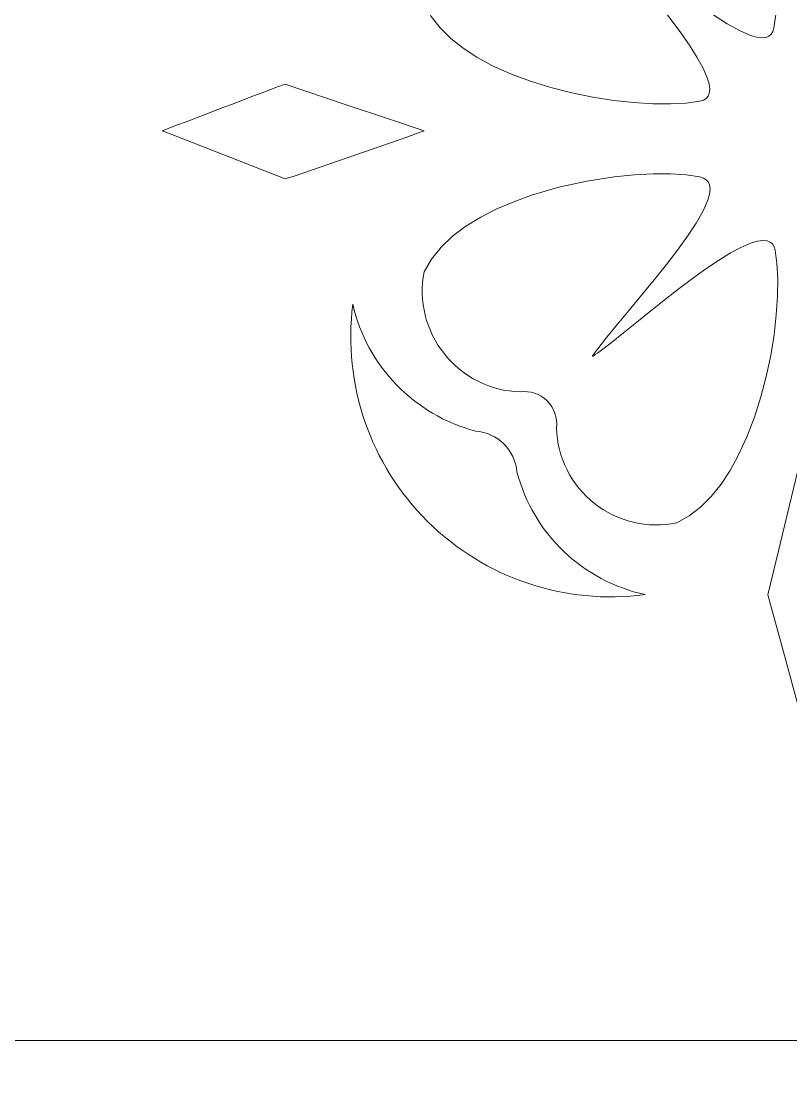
# Model space of a CAD drawing. Header units: centimetres. Extents: x -89 to 95, y -62 to 62.
# Drawn here: x 62.022 to 64.555, y -15.865 to -12.367 of the extents above; entities that cross this region are included whole.
import ezdxf

# ---------------------------------------------------------------- set-up
doc = ezdxf.new("R2010")
doc.units = ezdxf.units.CM
doc.header["$MEASUREMENT"] = 0
doc.layers.add('layer 1', color=7, linetype='Continuous')

msp = doc.modelspace()

# ---------------------------------------------------------------- linework, layer by layer
at = {"layer": 'layer 1', "color": 177, "lineweight": 9}
msp.add_open_spline([(5.39311, -61.96294), (5.39311, -61.96294), (95.39311, -61.96294), (95.39311, -61.96294), (95.39311, -61.96294), (95.39311, -61.96294), (95.39311, -1.96294), (95.39311, -1.96294), (95.39311, -1.96294), (95.39311, -1.96294), (5.39311, -1.96294), (5.39311, -1.96294), (5.39311, -1.96294), (5.39311, -1.96294), (5.39311, -61.96294), (5.39311, -61.96294), (5.39311, -61.96294), (5.39311, -61.96294), (5.39311, -61.96294), (5.39311, -61.96294)], degree=3, knots=[0, 0, 0, 0, 0.1666667, 0.1666667, 0.1666667, 0.1666667, 0.3333333, 0.3333333, 0.3333333, 0.3333333, 0.5, 0.5, 0.5, 0.5, 0.6666667, 0.6666667, 0.6666667, 0.6666667, 1, 1, 1, 1], dxfattribs=at)
at = {"layer": 'layer 1', "color": 250, "lineweight": 9}
msp.add_open_spline([(68.61308, -3.92236), (68.61292, -3.65698), (68.50733, -3.40253), (68.31956, -3.21499), (68.31956, -3.21499), (68.13179, -3.02746), (67.87847, -2.92219), (67.61308, -2.92236), (67.61308, -2.92236), (67.61308, -2.92236), (37.61308, -2.92236), (37.61308, -2.92236), (37.61308, -2.92236), (37.3477, -2.92253), (37.09325, -3.02811), (36.90571, -3.21589), (36.90571, -3.21589), (36.71818, -3.40366), (36.61292, -3.65698), (36.61308, -3.92236), (36.61308, -3.92236), (36.61308, -3.92236), (36.61308, -14.72236), (36.61308, -14.72236), (36.61308, -14.72236), (36.61325, -14.98774), (36.71884, -15.24219), (36.90661, -15.42973), (36.90661, -15.42973), (37.09438, -15.61726), (37.3477, -15.72253), (37.61308, -15.72236), (37.61308, -15.72236), (37.61308, -15.72236), (67.61308, -15.72236), (67.61308, -15.72236), (67.61308, -15.72236), (67.87847, -15.72219), (68.13292, -15.61661), (68.32045, -15.42883), (68.32045, -15.42883), (68.50799, -15.24106), (68.61325, -14.98774), (68.61308, -14.72236), (68.61308, -14.72236), (68.61308, -14.72236), (68.61308, -3.92236), (68.61308, -3.92236), (68.61308, -3.92236), (68.61308, -3.92236), (68.61308, -3.92236), (68.61308, -3.92236)], degree=3, knots=[0, 0, 0, 0, 0.0714286, 0.0714286, 0.0714286, 0.0714286, 0.1428571, 0.1428571, 0.1428571, 0.1428571, 0.2142857, 0.2142857, 0.2142857, 0.2142857, 0.2857143, 0.2857143, 0.2857143, 0.2857143, 0.3571429, 0.3571429, 0.3571429, 0.3571429, 0.4285714, 0.4285714, 0.4285714, 0.4285714, 0.5, 0.5, 0.5, 0.5, 0.5714286, 0.5714286, 0.5714286, 0.5714286, 0.6428571, 0.6428571, 0.6428571, 0.6428571, 0.7142857, 0.7142857, 0.7142857, 0.7142857, 0.7857143, 0.7857143, 0.7857143, 0.7857143, 0.8571429, 0.8571429, 0.8571429, 0.8571429, 1, 1, 1, 1], dxfattribs=at)
at = {"layer": 'layer 1', "color": 1, "lineweight": 9}
for points, knots in [([(64.49989, -12.38924), (64.49989, -12.38924), (64.49627, -12.40082), (64.49627, -12.40082), (64.49627, -12.40082), (64.49627, -12.40082), (64.4907, -12.4097), (64.4907, -12.4097), (64.4907, -12.4097), (64.4907, -12.4097), (64.4833, -12.41601), (64.4833, -12.41601), (64.4833, -12.41601), (64.4833, -12.41601), (64.47417, -12.41988), (64.47417, -12.41988), (64.47417, -12.41988), (64.47417, -12.41988), (64.45946, -12.42145), (64.45946, -12.42145), (64.45946, -12.42145), (64.45946, -12.42145), (64.44209, -12.41921), (64.44209, -12.41921), (64.44209, -12.41921), (64.44209, -12.41921), (64.42229, -12.41345), (64.42229, -12.41345), (64.42229, -12.41345), (64.42229, -12.41345), (64.38654, -12.39788), (64.38654, -12.39788), (64.38654, -12.39788), (64.38654, -12.39788), (64.34627, -12.37544), (64.34627, -12.37544), (64.34627, -12.37544), (64.34627, -12.37544), (64.3024, -12.34735), (64.3024, -12.34735), (64.3024, -12.34735), (64.3024, -12.34735), (64.25591, -12.3148), (64.25591, -12.3148), (64.25591, -12.3148), (64.25591, -12.3148), (64.20773, -12.279), (64.20773, -12.279), (64.20773, -12.279), (64.20773, -12.279), (64.15587, -12.2388), (64.15587, -12.2388), (64.15587, -12.2388), (64.15587, -12.2388), (64.10432, -12.19771), (64.10432, -12.19771), (64.10432, -12.19771), (64.10432, -12.19771), (64.05422, -12.15718), (64.05422, -12.15718), (64.05422, -12.15718), (64.05422, -12.15718), (64.00671, -12.11862), (64.00671, -12.11862), (64.00671, -12.11862), (64.00671, -12.11862), (63.96293, -12.08348), (63.96293, -12.08348), (63.96293, -12.08348), (63.96293, -12.08348), (63.92401, -12.05318), (63.92401, -12.05318), (63.92401, -12.05318), (63.92401, -12.05318), (63.91383, -12.04573), (63.91383, -12.04573), (63.91383, -12.04573), (63.91383, -12.04573), (63.90702, -12.04106), (63.90702, -12.04106), (63.90702, -12.04106), (63.90702, -12.04106), (63.90419, -12.03942), (63.90419, -12.03942), (63.90419, -12.03942), (63.90419, -12.03942), (63.90314, -12.03897), (63.90314, -12.03897), (63.90314, -12.03897), (63.90314, -12.03897), (63.9028, -12.03888), (63.9028, -12.03888), (63.9028, -12.03888), (63.9028, -12.03888), (63.90252, -12.03885), (63.90252, -12.03885), (63.90252, -12.03885), (63.90252, -12.03885), (63.90231, -12.03887), (63.90231, -12.03887), (63.90231, -12.03887), (63.90231, -12.03887), (63.90217, -12.03894), (63.90217, -12.03894), (63.90217, -12.03894), (63.90217, -12.03894), (63.90208, -12.03906), (63.90208, -12.03906), (63.90208, -12.03906), (63.90208, -12.03906), (63.90203, -12.03922), (63.90203, -12.03922), (63.90203, -12.03922), (63.90203, -12.03922), (63.90203, -12.03943), (63.90203, -12.03943), (63.90203, -12.03943), (63.90203, -12.03943), (63.90215, -12.03997), (63.90215, -12.03997), (63.90215, -12.03997), (63.90215, -12.03997), (63.90244, -12.04069), (63.90244, -12.04069), (63.90244, -12.04069), (63.90244, -12.04069), (63.90644, -12.04712), (63.90644, -12.04712), (63.90644, -12.04712), (63.90644, -12.04712), (63.91601, -12.06108), (63.91601, -12.06108), (63.91601, -12.06108), (63.91601, -12.06108), (63.94477, -12.09654), (63.94477, -12.09654), (63.94477, -12.09654), (63.94477, -12.09654), (63.97795, -12.13651), (63.97795, -12.13651), (63.97795, -12.13651), (63.97795, -12.13651), (64.01434, -12.18003), (64.01434, -12.18003), (64.01434, -12.18003), (64.01434, -12.18003), (64.05274, -12.22615), (64.05274, -12.22615), (64.05274, -12.22615), (64.05274, -12.22615), (64.09193, -12.2739), (64.09193, -12.2739), (64.09193, -12.2739), (64.09193, -12.2739), (64.12721, -12.31791), (64.12721, -12.31791), (64.12721, -12.31791), (64.12721, -12.31791), (64.16123, -12.36175), (64.16123, -12.36175), (64.16123, -12.36175), (64.16123, -12.36175), (64.19308, -12.4047), (64.19308, -12.4047), (64.19308, -12.4047), (64.19308, -12.4047), (64.22183, -12.44603), (64.22183, -12.44603), (64.22183, -12.44603), (64.22183, -12.44603), (64.24658, -12.48503), (64.24658, -12.48503), (64.24658, -12.48503), (64.24658, -12.48503), (64.26642, -12.52096), (64.26642, -12.52096), (64.26642, -12.52096), (64.26642, -12.52096), (64.28043, -12.55311), (64.28043, -12.55311), (64.28043, -12.55311), (64.28043, -12.55311), (64.28626, -12.57284), (64.28626, -12.57284), (64.28626, -12.57284), (64.28626, -12.57284), (64.28852, -12.59014), (64.28852, -12.59014), (64.28852, -12.59014), (64.28852, -12.59014), (64.28693, -12.60479), (64.28693, -12.60479), (64.28693, -12.60479), (64.28693, -12.60479), (64.28302, -12.61389), (64.28302, -12.61389), (64.28302, -12.61389), (64.28302, -12.61389), (64.27663, -12.62126), (64.27663, -12.62126), (64.27663, -12.62126), (64.27663, -12.62126), (64.26765, -12.62679), (64.26765, -12.62679), (64.26765, -12.62679), (64.26765, -12.62679), (64.25593, -12.63039), (64.25593, -12.63039), (64.25593, -12.63039), (64.25593, -12.63039), (64.21124, -12.63629), (64.21124, -12.63629), (64.21124, -12.63629), (64.21124, -12.63629), (64.15939, -12.63903), (64.15939, -12.63903), (64.15939, -12.63903), (64.15939, -12.63903), (64.10157, -12.63853), (64.10157, -12.63853), (64.10157, -12.63853), (64.10157, -12.63853), (64.03896, -12.63473), (64.03896, -12.63473), (64.03896, -12.63473), (64.03896, -12.63473), (63.97275, -12.62755), (63.97275, -12.62755), (63.97275, -12.62755), (63.97275, -12.62755), (63.90413, -12.61693), (63.90413, -12.61693), (63.90413, -12.61693), (63.90413, -12.61693), (63.83428, -12.60278), (63.83428, -12.60278), (63.83428, -12.60278), (63.83428, -12.60278), (63.76578, -12.58544), (63.76578, -12.58544), (63.76578, -12.58544), (63.76578, -12.58544), (63.69835, -12.56459), (63.69835, -12.56459), (63.69835, -12.56459), (63.69835, -12.56459), (63.63312, -12.54015), (63.63312, -12.54015), (63.63312, -12.54015), (63.63312, -12.54015), (63.57119, -12.51207), (63.57119, -12.51207), (63.57119, -12.51207), (63.57119, -12.51207), (63.52207, -12.48534), (63.52207, -12.48534), (63.52207, -12.48534), (63.52207, -12.48534), (63.47682, -12.45589), (63.47682, -12.45589), (63.47682, -12.45589), (63.47682, -12.45589), (63.43612, -12.42369), (63.43612, -12.42369), (63.43612, -12.42369), (63.43612, -12.42369), (63.40065, -12.38869), (63.40065, -12.38869), (63.40065, -12.38869), (63.40065, -12.38869), (63.37109, -12.35086), (63.37109, -12.35086), (63.37109, -12.35086), (63.37109, -12.35086), (63.34812, -12.31015), (63.34812, -12.31015), (63.34812, -12.31015), (63.33029, -12.21572), (63.35452, -12.11813), (63.41441, -12.04297), (63.41441, -12.04297), (63.47429, -11.96781), (63.56403, -11.92245), (63.66006, -11.91874), (63.66006, -11.91874), (63.69296, -11.92389), (63.72632, -11.91314), (63.74999, -11.88973), (63.74999, -11.88973), (63.77366, -11.86632), (63.78481, -11.83309), (63.78002, -11.80014), (63.78002, -11.80014), (63.78431, -11.70266), (63.83113, -11.61188), (63.90802, -11.55182), (63.90802, -11.55182), (63.98492, -11.49175), (64.08434, -11.46837), (64.17996, -11.48781), (64.17996, -11.48781), (64.17996, -11.48781), (64.22262, -11.5113), (64.22262, -11.5113), (64.22262, -11.5113), (64.22262, -11.5113), (64.26218, -11.54211), (64.26218, -11.54211), (64.26218, -11.54211), (64.26218, -11.54211), (64.29869, -11.57943), (64.29869, -11.57943), (64.29869, -11.57943), (64.29869, -11.57943), (64.33218, -11.62249), (64.33218, -11.62249), (64.33218, -11.62249), (64.33218, -11.62249), (64.36267, -11.67049), (64.36267, -11.67049), (64.36267, -11.67049), (64.36267, -11.67049), (64.39019, -11.72262), (64.39019, -11.72262), (64.39019, -11.72262), (64.39019, -11.72262), (64.41479, -11.77811), (64.41479, -11.77811), (64.41479, -11.77811), (64.41479, -11.77811), (64.43649, -11.83615), (64.43649, -11.83615), (64.43649, -11.83615), (64.43649, -11.83615), (64.46358, -11.92587), (64.46358, -11.92587), (64.46358, -11.92587), (64.46358, -11.92587), (64.48438, -12.01687), (64.48438, -12.01687), (64.48438, -12.01687), (64.48438, -12.01687), (64.499, -12.10652), (64.499, -12.10652), (64.499, -12.10652), (64.499, -12.10652), (64.50607, -12.17243), (64.50607, -12.17243), (64.50607, -12.17243), (64.50607, -12.17243), (64.50965, -12.23483), (64.50965, -12.23483), (64.50965, -12.23483), (64.50965, -12.23483), (64.50978, -12.29255), (64.50978, -12.29255), (64.50978, -12.29255), (64.50978, -12.29255), (64.50651, -12.34441), (64.50651, -12.34441), (64.50651, -12.34441), (64.50651, -12.34441), (64.49989, -12.38924), (64.49989, -12.38924), (64.49989, -12.38924), (64.49989, -12.38924), (64.49989, -12.38924), (64.49989, -12.38924)], [0, 0, 0, 0, 0.0107527, 0.0107527, 0.0107527, 0.0107527, 0.0215054, 0.0215054, 0.0215054, 0.0215054, 0.0322581, 0.0322581, 0.0322581, 0.0322581, 0.0430108, 0.0430108, 0.0430108, 0.0430108, 0.0537634, 0.0537634, 0.0537634, 0.0537634, 0.0645161, 0.0645161, 0.0645161, 0.0645161, 0.0752688, 0.0752688, 0.0752688, 0.0752688, 0.0860215, 0.0860215, 0.0860215, 0.0860215, 0.0967742, 0.0967742, 0.0967742, 0.0967742, 0.1075269, 0.1075269, 0.1075269, 0.1075269, 0.1182796, 0.1182796, 0.1182796, 0.1182796, 0.1290323, 0.1290323, 0.1290323, 0.1290323, 0.1397849, 0.1397849, 0.1397849, 0.1397849, 0.1505376, 0.1505376, 0.1505376, 0.1505376, 0.1612903, 0.1612903, 0.1612903, 0.1612903, 0.172043, 0.172043, 0.172043, 0.172043, 0.1827957, 0.1827957, 0.1827957, 0.1827957, 0.1935484, 0.1935484, 0.1935484, 0.1935484, 0.2043011, 0.2043011, 0.2043011, 0.2043011, 0.2150538, 0.2150538, 0.2150538, 0.2150538, 0.2258065, 0.2258065, 0.2258065, 0.2258065, 0.2365591, 0.2365591, 0.2365591, 0.2365591, 0.2473118, 0.2473118, 0.2473118, 0.2473118, 0.2580645, 0.2580645, 0.2580645, 0.2580645, 0.2688172, 0.2688172, 0.2688172, 0.2688172, 0.2795699, 0.2795699, 0.2795699, 0.2795699, 0.2903226, 0.2903226, 0.2903226, 0.2903226, 0.3010753, 0.3010753, 0.3010753, 0.3010753, 0.311828, 0.311828, 0.311828, 0.311828, 0.3225806, 0.3225806, 0.3225806, 0.3225806, 0.3333333, 0.3333333, 0.3333333, 0.3333333, 0.344086, 0.344086, 0.344086, 0.344086, 0.3548387, 0.3548387, 0.3548387, 0.3548387, 0.3655914, 0.3655914, 0.3655914, 0.3655914, 0.3763441, 0.3763441, 0.3763441, 0.3763441, 0.3870968, 0.3870968, 0.3870968, 0.3870968, 0.3978495, 0.3978495, 0.3978495, 0.3978495, 0.4086022, 0.4086022, 0.4086022, 0.4086022, 0.4193548, 0.4193548, 0.4193548, 0.4193548, 0.4301075, 0.4301075, 0.4301075, 0.4301075, 0.4408602, 0.4408602, 0.4408602, 0.4408602, 0.4516129, 0.4516129, 0.4516129, 0.4516129, 0.4623656, 0.4623656, 0.4623656, 0.4623656, 0.4731183, 0.4731183, 0.4731183, 0.4731183, 0.483871, 0.483871, 0.483871, 0.483871, 0.4946237, 0.4946237, 0.4946237, 0.4946237, 0.5053763, 0.5053763, 0.5053763, 0.5053763, 0.516129, 0.516129, 0.516129, 0.516129, 0.5268817, 0.5268817, 0.5268817, 0.5268817, 0.5376344, 0.5376344, 0.5376344, 0.5376344, 0.5483871, 0.5483871, 0.5483871, 0.5483871, 0.5591398, 0.5591398, 0.5591398, 0.5591398, 0.5698925, 0.5698925, 0.5698925, 0.5698925, 0.5806452, 0.5806452, 0.5806452, 0.5806452, 0.5913978, 0.5913978, 0.5913978, 0.5913978, 0.6021505, 0.6021505, 0.6021505, 0.6021505, 0.6129032, 0.6129032, 0.6129032, 0.6129032, 0.6236559, 0.6236559, 0.6236559, 0.6236559, 0.6344086, 0.6344086, 0.6344086, 0.6344086, 0.6451613, 0.6451613, 0.6451613, 0.6451613, 0.655914, 0.655914, 0.655914, 0.655914, 0.6666667, 0.6666667, 0.6666667, 0.6666667, 0.6774194, 0.6774194, 0.6774194, 0.6774194, 0.688172, 0.688172, 0.688172, 0.688172, 0.6989247, 0.6989247, 0.6989247, 0.6989247, 0.7096774, 0.7096774, 0.7096774, 0.7096774, 0.7204301, 0.7204301, 0.7204301, 0.7204301, 0.7311828, 0.7311828, 0.7311828, 0.7311828, 0.7419355, 0.7419355, 0.7419355, 0.7419355, 0.7526882, 0.7526882, 0.7526882, 0.7526882, 0.7634409, 0.7634409, 0.7634409, 0.7634409, 0.7741935, 0.7741935, 0.7741935, 0.7741935, 0.7849462, 0.7849462, 0.7849462, 0.7849462, 0.7956989, 0.7956989, 0.7956989, 0.7956989, 0.8064516, 0.8064516, 0.8064516, 0.8064516, 0.8172043, 0.8172043, 0.8172043, 0.8172043, 0.827957, 0.827957, 0.827957, 0.827957, 0.8387097, 0.8387097, 0.8387097, 0.8387097, 0.8494624, 0.8494624, 0.8494624, 0.8494624, 0.8602151, 0.8602151, 0.8602151, 0.8602151, 0.8709677, 0.8709677, 0.8709677, 0.8709677, 0.8817204, 0.8817204, 0.8817204, 0.8817204, 0.8924731, 0.8924731, 0.8924731, 0.8924731, 0.9032258, 0.9032258, 0.9032258, 0.9032258, 0.9139785, 0.9139785, 0.9139785, 0.9139785, 0.9247312, 0.9247312, 0.9247312, 0.9247312, 0.9354839, 0.9354839, 0.9354839, 0.9354839, 0.9462366, 0.9462366, 0.9462366, 0.9462366, 0.9569892, 0.9569892, 0.9569892, 0.9569892, 0.9677419, 0.9677419, 0.9677419, 0.9677419, 0.9784946, 0.9784946, 0.9784946, 0.9784946, 1, 1, 1, 1]), ([(63.3483, -12.728), (63.19636, -12.78171), (63.04406, -12.83443), (62.89143, -12.88616), (62.89143, -12.88616), (62.75689, -12.83238), (62.62194, -12.77966), (62.48657, -12.728), (62.48657, -12.728), (62.62114, -12.67561), (62.7561, -12.62422), (62.89143, -12.57383), (62.89143, -12.57383), (62.89143, -12.57383), (63.09229, -12.64166), (63.09229, -12.64166), (63.09229, -12.64166), (63.09229, -12.64166), (63.22091, -12.68483), (63.22091, -12.68483), (63.22091, -12.68483), (63.22091, -12.68483), (63.3483, -12.728), (63.3483, -12.728), (63.3483, -12.728), (63.3483, -12.728), (63.3483, -12.728), (63.3483, -12.728)], [0, 0, 0, 0, 0.125, 0.125, 0.125, 0.125, 0.25, 0.25, 0.25, 0.25, 0.375, 0.375, 0.375, 0.375, 0.5, 0.5, 0.5, 0.5, 0.625, 0.625, 0.625, 0.625, 0.75, 0.75, 0.75, 0.75, 1, 1, 1, 1]), ([(64.5039, -13.12066), (64.5039, -13.12066), (64.50026, -13.10908), (64.50026, -13.10908), (64.50026, -13.10908), (64.50026, -13.10908), (64.49466, -13.1002), (64.49466, -13.1002), (64.49466, -13.1002), (64.49466, -13.1002), (64.48721, -13.09388), (64.48721, -13.09388), (64.48721, -13.09388), (64.48721, -13.09388), (64.478, -13.09001), (64.478, -13.09001), (64.478, -13.09001), (64.478, -13.09001), (64.46318, -13.08843), (64.46318, -13.08843), (64.46318, -13.08843), (64.46318, -13.08843), (64.44567, -13.09065), (64.44567, -13.09065), (64.44567, -13.09065), (64.44567, -13.09065), (64.42572, -13.09638), (64.42572, -13.09638), (64.42572, -13.09638), (64.42572, -13.09638), (64.39319, -13.11018), (64.39319, -13.11018), (64.39319, -13.11018), (64.39319, -13.11018), (64.35684, -13.12971), (64.35684, -13.12971), (64.35684, -13.12971), (64.35684, -13.12971), (64.31739, -13.15407), (64.31739, -13.15407), (64.31739, -13.15407), (64.31739, -13.15407), (64.27558, -13.18234), (64.27558, -13.18234), (64.27558, -13.18234), (64.27558, -13.18234), (64.23214, -13.21363), (64.23214, -13.21363), (64.23214, -13.21363), (64.23214, -13.21363), (64.18779, -13.24703), (64.18779, -13.24703), (64.18779, -13.24703), (64.18779, -13.24703), (64.14327, -13.28162), (64.14327, -13.28162), (64.14327, -13.28162), (64.14327, -13.28162), (64.09498, -13.31997), (64.09498, -13.31997), (64.09498, -13.31997), (64.09498, -13.31997), (64.04833, -13.35746), (64.04833, -13.35746), (64.04833, -13.35746), (64.04833, -13.35746), (64.0043, -13.3929), (64.0043, -13.3929), (64.0043, -13.3929), (64.0043, -13.3929), (63.96388, -13.42506), (63.96388, -13.42506), (63.96388, -13.42506), (63.96388, -13.42506), (63.92801, -13.45275), (63.92801, -13.45275), (63.92801, -13.45275), (63.92801, -13.45275), (63.91896, -13.45921), (63.91896, -13.45921), (63.91896, -13.45921), (63.91896, -13.45921), (63.91173, -13.46436), (63.91173, -13.46436), (63.91173, -13.46436), (63.91173, -13.46436), (63.90446, -13.46907), (63.90446, -13.46907), (63.90446, -13.46907), (63.90446, -13.46907), (63.90338, -13.46951), (63.90338, -13.46951), (63.90338, -13.46951), (63.90338, -13.46951), (63.90312, -13.46956), (63.90312, -13.46956), (63.90312, -13.46956), (63.90312, -13.46956), (63.90291, -13.46956), (63.90291, -13.46956), (63.90291, -13.46956), (63.90291, -13.46956), (63.90275, -13.4695), (63.90275, -13.4695), (63.90275, -13.4695), (63.90275, -13.4695), (63.90268, -13.46944), (63.90268, -13.46944), (63.90268, -13.46944), (63.90268, -13.46944), (63.90263, -13.46935), (63.90263, -13.46935), (63.90263, -13.46935), (63.90263, -13.46935), (63.9026, -13.46924), (63.9026, -13.46924), (63.9026, -13.46924), (63.9026, -13.46924), (63.90264, -13.46884), (63.90264, -13.46884), (63.90264, -13.46884), (63.90264, -13.46884), (63.90283, -13.46829), (63.90283, -13.46829), (63.90283, -13.46829), (63.90283, -13.46829), (63.90344, -13.46709), (63.90344, -13.46709), (63.90344, -13.46709), (63.90344, -13.46709), (63.90551, -13.46388), (63.90551, -13.46388), (63.90551, -13.46388), (63.90551, -13.46388), (63.91117, -13.45622), (63.91117, -13.45622), (63.91117, -13.45622), (63.91117, -13.45622), (63.92, -13.44484), (63.92, -13.44484), (63.92, -13.44484), (63.92, -13.44484), (63.94993, -13.40714), (63.94993, -13.40714), (63.94993, -13.40714), (63.94993, -13.40714), (63.98495, -13.36452), (63.98495, -13.36452), (63.98495, -13.36452), (63.98495, -13.36452), (64.0236, -13.31812), (64.0236, -13.31812), (64.0236, -13.31812), (64.0236, -13.31812), (64.06438, -13.26907), (64.06438, -13.26907), (64.06438, -13.26907), (64.06438, -13.26907), (64.10583, -13.2185), (64.10583, -13.2185), (64.10583, -13.2185), (64.10583, -13.2185), (64.14645, -13.16753), (64.14645, -13.16753), (64.14645, -13.16753), (64.14645, -13.16753), (64.18266, -13.12014), (64.18266, -13.12014), (64.18266, -13.12014), (64.18266, -13.12014), (64.21558, -13.07436), (64.21558, -13.07436), (64.21558, -13.07436), (64.21558, -13.07436), (64.24397, -13.03113), (64.24397, -13.03113), (64.24397, -13.03113), (64.24397, -13.03113), (64.26659, -12.99141), (64.26659, -12.99141), (64.26659, -12.99141), (64.26659, -12.99141), (64.28219, -12.95614), (64.28219, -12.95614), (64.28219, -12.95614), (64.28219, -12.95614), (64.28786, -12.93659), (64.28786, -12.93659), (64.28786, -12.93659), (64.28786, -12.93659), (64.28993, -12.91943), (64.28993, -12.91943), (64.28993, -12.91943), (64.28993, -12.91943), (64.28809, -12.9049), (64.28809, -12.9049), (64.28809, -12.9049), (64.28809, -12.9049), (64.28395, -12.89587), (64.28395, -12.89587), (64.28395, -12.89587), (64.28395, -12.89587), (64.2773, -12.88856), (64.2773, -12.88856), (64.2773, -12.88856), (64.2773, -12.88856), (64.268, -12.88306), (64.268, -12.88306), (64.268, -12.88306), (64.268, -12.88306), (64.25593, -12.87947), (64.25593, -12.87947), (64.25593, -12.87947), (64.25593, -12.87947), (64.21135, -12.87288), (64.21135, -12.87288), (64.21135, -12.87288), (64.21135, -12.87288), (64.15963, -12.86953), (64.15963, -12.86953), (64.15963, -12.86953), (64.15963, -12.86953), (64.10196, -12.86946), (64.10196, -12.86946), (64.10196, -12.86946), (64.10196, -12.86946), (64.03952, -12.87275), (64.03952, -12.87275), (64.03952, -12.87275), (64.03952, -12.87275), (63.97349, -12.87944), (63.97349, -12.87944), (63.97349, -12.87944), (63.97349, -12.87944), (63.88354, -12.89345), (63.88354, -12.89345), (63.88354, -12.89345), (63.88354, -12.89345), (63.7921, -12.91353), (63.7921, -12.91353), (63.7921, -12.91353), (63.7921, -12.91353), (63.70181, -12.93982), (63.70181, -12.93982), (63.70181, -12.93982), (63.70181, -12.93982), (63.6433, -12.96096), (63.6433, -12.96096), (63.6433, -12.96096), (63.6433, -12.96096), (63.58729, -12.98498), (63.58729, -12.98498), (63.58729, -12.98498), (63.58729, -12.98498), (63.53457, -13.01192), (63.53457, -13.01192), (63.53457, -13.01192), (63.53457, -13.01192), (63.48594, -13.04182), (63.48594, -13.04182), (63.48594, -13.04182), (63.48594, -13.04182), (63.44218, -13.07472), (63.44218, -13.07472), (63.44218, -13.07472), (63.44218, -13.07472), (63.40409, -13.11066), (63.40409, -13.11066), (63.40409, -13.11066), (63.40409, -13.11066), (63.37248, -13.14968), (63.37248, -13.14968), (63.37248, -13.14968), (63.37248, -13.14968), (63.34812, -13.19181), (63.34812, -13.19181), (63.34812, -13.19181), (63.32978, -13.28745), (63.35417, -13.38625), (63.41497, -13.46232), (63.41497, -13.46232), (63.47577, -13.53838), (63.56674, -13.58401), (63.66406, -13.58719), (63.66406, -13.58719), (63.69683, -13.58256), (63.7299, -13.59351), (63.75343, -13.61677), (63.75343, -13.61677), (63.77697, -13.64003), (63.78829, -13.67297), (63.78404, -13.70579), (63.78404, -13.70579), (63.78683, -13.80313), (63.83256, -13.89417), (63.90902, -13.95448), (63.90902, -13.95448), (63.98548, -14.01479), (64.08465, -14.03812), (64.17996, -14.01815), (64.17996, -14.01815), (64.17996, -14.01815), (64.22057, -13.99541), (64.22057, -13.99541), (64.22057, -13.99541), (64.22057, -13.99541), (64.25839, -13.9661), (64.25839, -13.9661), (64.25839, -13.9661), (64.25839, -13.9661), (64.29346, -13.9309), (64.29346, -13.9309), (64.29346, -13.9309), (64.29346, -13.9309), (64.3258, -13.8905), (64.3258, -13.8905), (64.3258, -13.8905), (64.3258, -13.8905), (64.35544, -13.84557), (64.35544, -13.84557), (64.35544, -13.84557), (64.35544, -13.84557), (64.38242, -13.79681), (64.38242, -13.79681), (64.38242, -13.79681), (64.38242, -13.79681), (64.41084, -13.73535), (64.41084, -13.73535), (64.41084, -13.73535), (64.41084, -13.73535), (64.43565, -13.67062), (64.43565, -13.67062), (64.43565, -13.67062), (64.43565, -13.67062), (64.4569, -13.60376), (64.4569, -13.60376), (64.4569, -13.60376), (64.4569, -13.60376), (64.47464, -13.53588), (64.47464, -13.53588), (64.47464, -13.53588), (64.47464, -13.53588), (64.48919, -13.46673), (64.48919, -13.46673), (64.48919, -13.46673), (64.48919, -13.46673), (64.50019, -13.39887), (64.50019, -13.39887), (64.50019, -13.39887), (64.50019, -13.39887), (64.5077, -13.3335), (64.5077, -13.3335), (64.5077, -13.3335), (64.5077, -13.3335), (64.51178, -13.2718), (64.51178, -13.2718), (64.51178, -13.2718), (64.51178, -13.2718), (64.51246, -13.21497), (64.51246, -13.21497), (64.51246, -13.21497), (64.51246, -13.21497), (64.50982, -13.16419), (64.50982, -13.16419), (64.50982, -13.16419), (64.50982, -13.16419), (64.5039, -13.12066), (64.5039, -13.12066), (64.5039, -13.12066), (64.5039, -13.12066), (64.5039, -13.12066), (64.5039, -13.12066)], [0, 0, 0, 0, 0.0106383, 0.0106383, 0.0106383, 0.0106383, 0.0212766, 0.0212766, 0.0212766, 0.0212766, 0.0319149, 0.0319149, 0.0319149, 0.0319149, 0.0425532, 0.0425532, 0.0425532, 0.0425532, 0.0531915, 0.0531915, 0.0531915, 0.0531915, 0.0638298, 0.0638298, 0.0638298, 0.0638298, 0.0744681, 0.0744681, 0.0744681, 0.0744681, 0.0851064, 0.0851064, 0.0851064, 0.0851064, 0.0957447, 0.0957447, 0.0957447, 0.0957447, 0.106383, 0.106383, 0.106383, 0.106383, 0.1170213, 0.1170213, 0.1170213, 0.1170213, 0.1276596, 0.1276596, 0.1276596, 0.1276596, 0.1382979, 0.1382979, 0.1382979, 0.1382979, 0.1489362, 0.1489362, 0.1489362, 0.1489362, 0.1595745, 0.1595745, 0.1595745, 0.1595745, 0.1702128, 0.1702128, 0.1702128, 0.1702128, 0.1808511, 0.1808511, 0.1808511, 0.1808511, 0.1914894, 0.1914894, 0.1914894, 0.1914894, 0.2021277, 0.2021277, 0.2021277, 0.2021277, 0.212766, 0.212766, 0.212766, 0.212766, 0.2234043, 0.2234043, 0.2234043, 0.2234043, 0.2340426, 0.2340426, 0.2340426, 0.2340426, 0.2446809, 0.2446809, 0.2446809, 0.2446809, 0.2553191, 0.2553191, 0.2553191, 0.2553191, 0.2659574, 0.2659574, 0.2659574, 0.2659574, 0.2765957, 0.2765957, 0.2765957, 0.2765957, 0.287234, 0.287234, 0.287234, 0.287234, 0.2978723, 0.2978723, 0.2978723, 0.2978723, 0.3085106, 0.3085106, 0.3085106, 0.3085106, 0.3191489, 0.3191489, 0.3191489, 0.3191489, 0.3297872, 0.3297872, 0.3297872, 0.3297872, 0.3404255, 0.3404255, 0.3404255, 0.3404255, 0.3510638, 0.3510638, 0.3510638, 0.3510638, 0.3617021, 0.3617021, 0.3617021, 0.3617021, 0.3723404, 0.3723404, 0.3723404, 0.3723404, 0.3829787, 0.3829787, 0.3829787, 0.3829787, 0.393617, 0.393617, 0.393617, 0.393617, 0.4042553, 0.4042553, 0.4042553, 0.4042553, 0.4148936, 0.4148936, 0.4148936, 0.4148936, 0.4255319, 0.4255319, 0.4255319, 0.4255319, 0.4361702, 0.4361702, 0.4361702, 0.4361702, 0.4468085, 0.4468085, 0.4468085, 0.4468085, 0.4574468, 0.4574468, 0.4574468, 0.4574468, 0.4680851, 0.4680851, 0.4680851, 0.4680851, 0.4787234, 0.4787234, 0.4787234, 0.4787234, 0.4893617, 0.4893617, 0.4893617, 0.4893617, 0.5, 0.5, 0.5, 0.5, 0.5106383, 0.5106383, 0.5106383, 0.5106383, 0.5212766, 0.5212766, 0.5212766, 0.5212766, 0.5319149, 0.5319149, 0.5319149, 0.5319149, 0.5425532, 0.5425532, 0.5425532, 0.5425532, 0.5531915, 0.5531915, 0.5531915, 0.5531915, 0.5638298, 0.5638298, 0.5638298, 0.5638298, 0.5744681, 0.5744681, 0.5744681, 0.5744681, 0.5851064, 0.5851064, 0.5851064, 0.5851064, 0.5957447, 0.5957447, 0.5957447, 0.5957447, 0.606383, 0.606383, 0.606383, 0.606383, 0.6170213, 0.6170213, 0.6170213, 0.6170213, 0.6276596, 0.6276596, 0.6276596, 0.6276596, 0.6382979, 0.6382979, 0.6382979, 0.6382979, 0.6489362, 0.6489362, 0.6489362, 0.6489362, 0.6595745, 0.6595745, 0.6595745, 0.6595745, 0.6702128, 0.6702128, 0.6702128, 0.6702128, 0.6808511, 0.6808511, 0.6808511, 0.6808511, 0.6914894, 0.6914894, 0.6914894, 0.6914894, 0.7021277, 0.7021277, 0.7021277, 0.7021277, 0.712766, 0.712766, 0.712766, 0.712766, 0.7234043, 0.7234043, 0.7234043, 0.7234043, 0.7340426, 0.7340426, 0.7340426, 0.7340426, 0.7446809, 0.7446809, 0.7446809, 0.7446809, 0.7553191, 0.7553191, 0.7553191, 0.7553191, 0.7659574, 0.7659574, 0.7659574, 0.7659574, 0.7765957, 0.7765957, 0.7765957, 0.7765957, 0.787234, 0.787234, 0.787234, 0.787234, 0.7978723, 0.7978723, 0.7978723, 0.7978723, 0.8085106, 0.8085106, 0.8085106, 0.8085106, 0.8191489, 0.8191489, 0.8191489, 0.8191489, 0.8297872, 0.8297872, 0.8297872, 0.8297872, 0.8404255, 0.8404255, 0.8404255, 0.8404255, 0.8510638, 0.8510638, 0.8510638, 0.8510638, 0.8617021, 0.8617021, 0.8617021, 0.8617021, 0.8723404, 0.8723404, 0.8723404, 0.8723404, 0.8829787, 0.8829787, 0.8829787, 0.8829787, 0.893617, 0.893617, 0.893617, 0.893617, 0.9042553, 0.9042553, 0.9042553, 0.9042553, 0.9148936, 0.9148936, 0.9148936, 0.9148936, 0.9255319, 0.9255319, 0.9255319, 0.9255319, 0.9361702, 0.9361702, 0.9361702, 0.9361702, 0.9468085, 0.9468085, 0.9468085, 0.9468085, 0.9574468, 0.9574468, 0.9574468, 0.9574468, 0.9680851, 0.9680851, 0.9680851, 0.9680851, 0.9787234, 0.9787234, 0.9787234, 0.9787234, 1, 1, 1, 1]), ([(64.07598, -14.25438), (63.87055, -14.21), (63.70737, -14.05376), (63.65385, -13.85052), (63.65385, -13.85052), (63.64735, -13.7784), (63.58987, -13.72151), (63.51767, -13.7159), (63.51767, -13.7159), (63.31573, -13.66317), (63.15992, -13.50209), (63.11369, -13.29856), (63.11369, -13.29856), (63.08034, -13.56215), (63.17107, -13.82609), (63.3596, -14.0133), (63.3596, -14.0133), (63.54813, -14.20051), (63.81264, -14.2896), (64.07598, -14.25438), (64.07598, -14.25438), (64.07598, -14.25438), (64.07598, -14.25438), (64.07598, -14.25438)], [0, 0, 0, 0, 0.1428571, 0.1428571, 0.1428571, 0.1428571, 0.2857143, 0.2857143, 0.2857143, 0.2857143, 0.4285714, 0.4285714, 0.4285714, 0.4285714, 0.5714286, 0.5714286, 0.5714286, 0.5714286, 0.7142857, 0.7142857, 0.7142857, 0.7142857, 1, 1, 1, 1]), ([(64.63986, -13.59336), (64.63986, -13.59336), (64.59543, -13.77804), (64.59543, -13.77804), (64.59543, -13.77804), (64.59543, -13.77804), (64.55017, -13.96447), (64.55017, -13.96447), (64.55017, -13.96447), (64.55017, -13.96447), (64.51472, -14.11074), (64.51472, -14.11074), (64.51472, -14.11074), (64.51472, -14.11074), (64.47991, -14.25564), (64.47991, -14.25564), (64.47991, -14.25564), (64.47991, -14.25564), (64.52435, -14.41919), (64.52435, -14.41919), (64.52435, -14.41919), (64.52435, -14.41919), (64.5696, -14.58449), (64.5696, -14.58449), (64.5696, -14.58449), (64.5696, -14.58449), (64.60506, -14.71415), (64.60506, -14.71415), (64.60506, -14.71415), (64.60506, -14.71415), (64.63986, -14.84246), (64.63986, -14.84246), (64.63986, -14.84246), (64.63986, -14.84246), (64.6843, -14.67888), (64.6843, -14.67888), (64.6843, -14.67888), (64.6843, -14.67888), (64.72957, -14.51357), (64.72957, -14.51357), (64.72957, -14.51357), (64.72957, -14.51357), (64.76503, -14.38392), (64.76503, -14.38392), (64.76503, -14.38392), (64.76503, -14.38392), (64.79983, -14.25564), (64.79983, -14.25564), (64.79983, -14.25564), (64.79983, -14.25564), (64.75541, -14.06727), (64.75541, -14.06727), (64.75541, -14.06727), (64.75541, -14.06727), (64.71014, -13.88176), (64.71014, -13.88176), (64.71014, -13.88176), (64.71014, -13.88176), (64.63986, -13.59336), (64.63986, -13.59336), (64.63986, -13.59336), (64.63986, -13.59336), (64.63986, -13.59336), (64.63986, -13.59336)], [0, 0, 0, 0, 0.0588235, 0.0588235, 0.0588235, 0.0588235, 0.1176471, 0.1176471, 0.1176471, 0.1176471, 0.1764706, 0.1764706, 0.1764706, 0.1764706, 0.2352941, 0.2352941, 0.2352941, 0.2352941, 0.2941176, 0.2941176, 0.2941176, 0.2941176, 0.3529412, 0.3529412, 0.3529412, 0.3529412, 0.4117647, 0.4117647, 0.4117647, 0.4117647, 0.4705882, 0.4705882, 0.4705882, 0.4705882, 0.5294118, 0.5294118, 0.5294118, 0.5294118, 0.5882353, 0.5882353, 0.5882353, 0.5882353, 0.6470588, 0.6470588, 0.6470588, 0.6470588, 0.7058824, 0.7058824, 0.7058824, 0.7058824, 0.7647059, 0.7647059, 0.7647059, 0.7647059, 0.8235294, 0.8235294, 0.8235294, 0.8235294, 0.8823529, 0.8823529, 0.8823529, 0.8823529, 1, 1, 1, 1])]:
    msp.add_open_spline(points, degree=3, knots=knots, dxfattribs=at)

doc.saveas('drawing.dxf')
